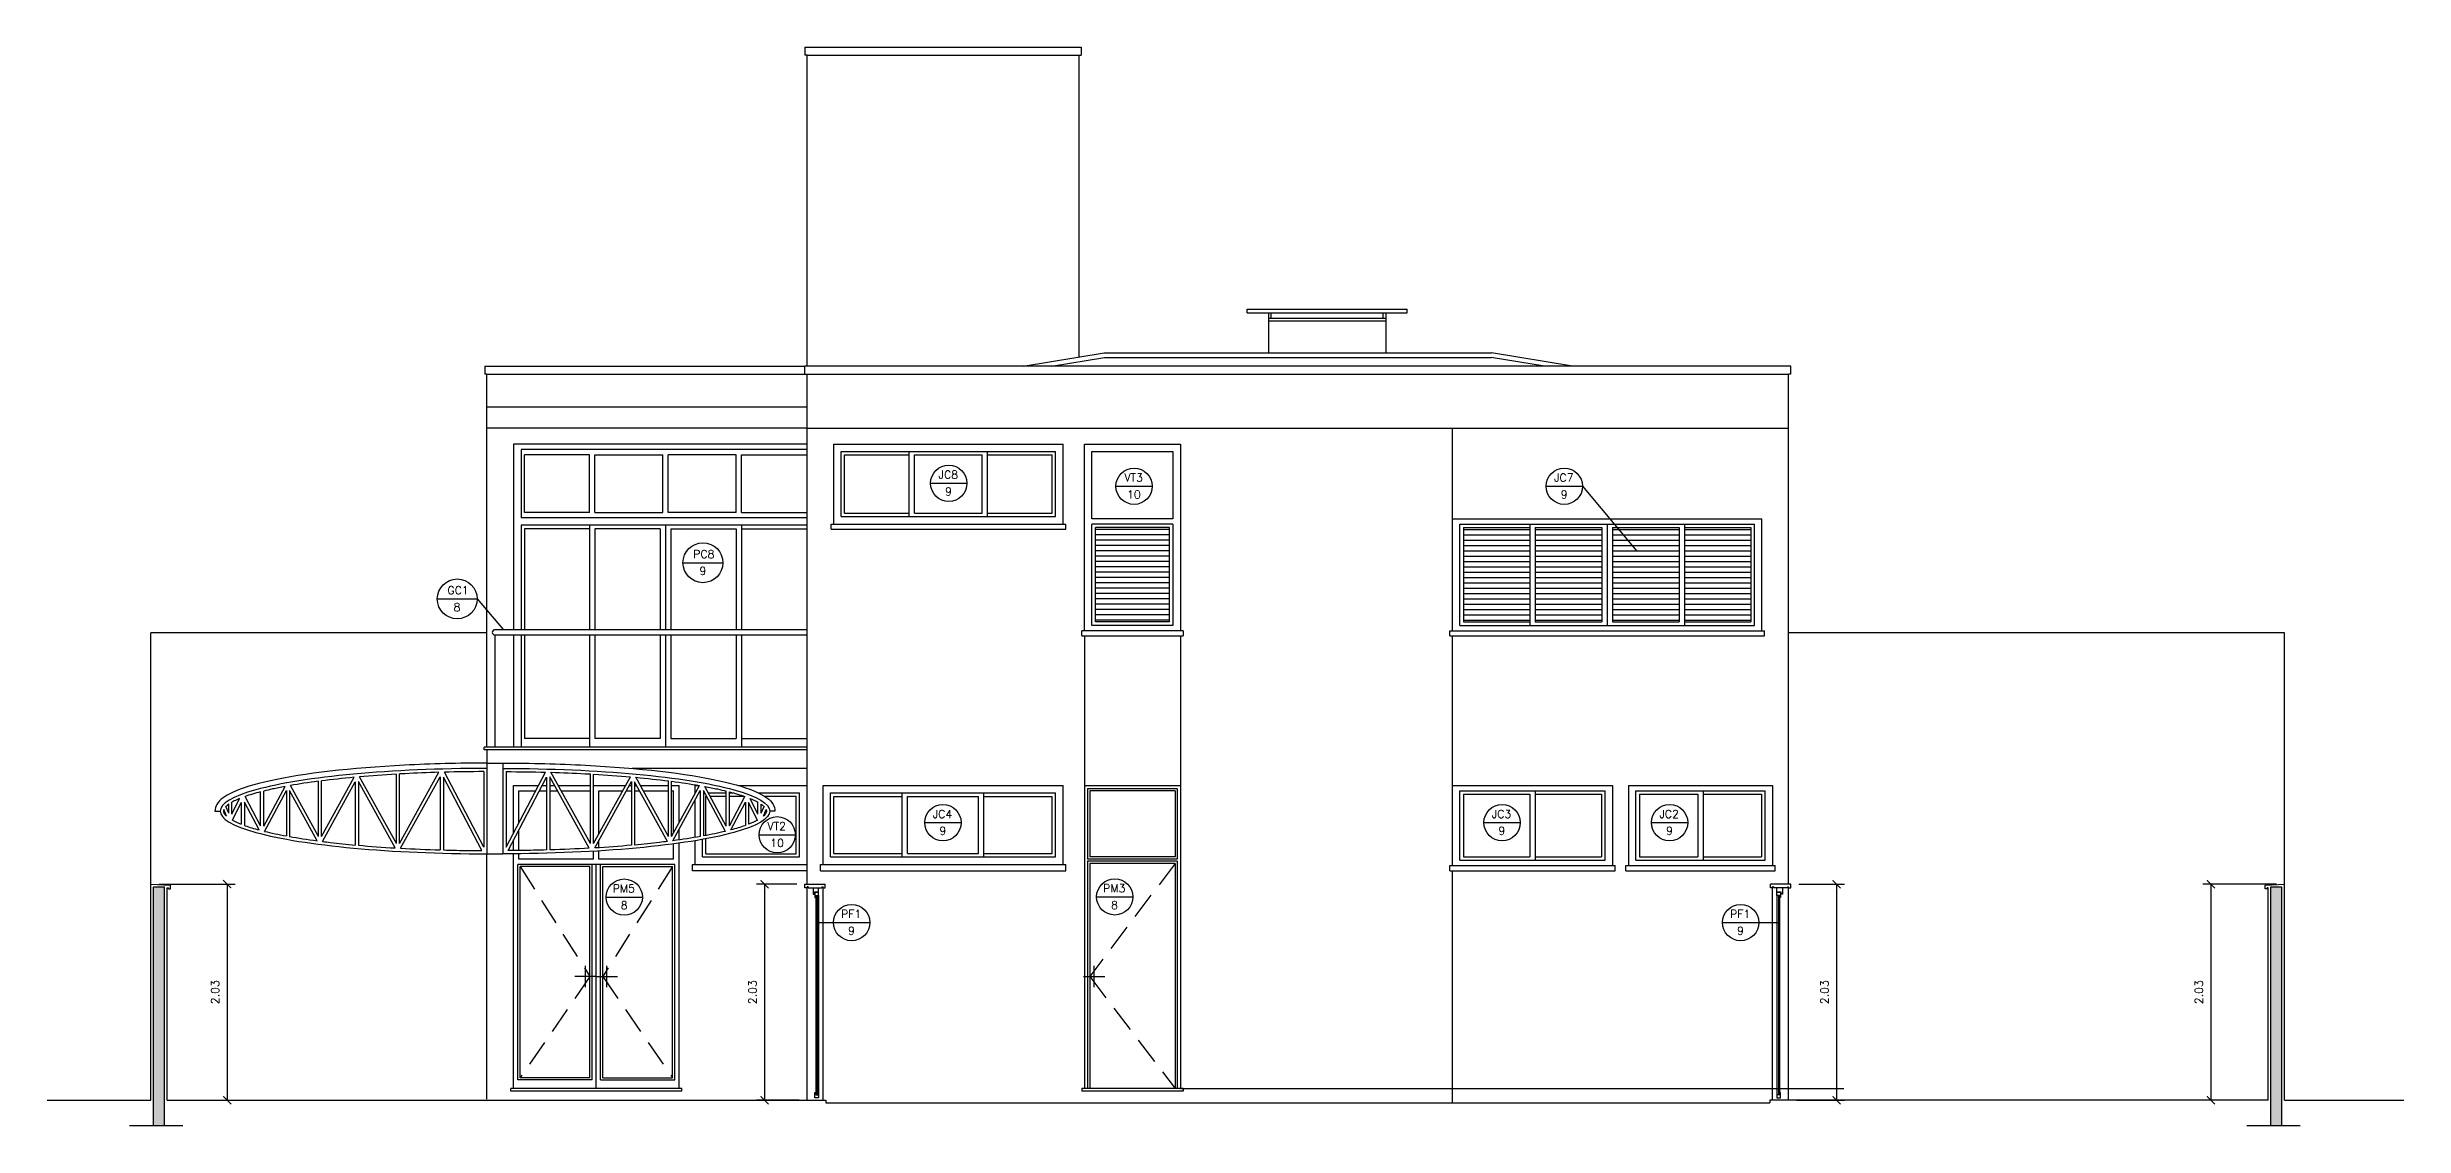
# Model space of a CAD drawing. Header units: millimetres. Extents: x 128 to 761, y 122 to 191.
# Drawn here: x 582.84 to 604.94, y 123.83 to 133.94 of the extents above; entities that cross this region are included whole.
import ezdxf

# ---------------------------------------------------------------- set-up
doc = ezdxf.new("R2010")
doc.units = ezdxf.units.MM
doc.linetypes.add('HIDDEN', pattern=[0.375, 0.25, -0.125])
for name, color, linetype in [('ALV', 5, 'Continuous'), ('CAIX', 2, 'Continuous'), ('CAIXN', 7, 'Continuous'), ('COTAS', 1, 'Continuous'), ('LPROJ', 7, 'HIDDEN'), ('LVISTA', 1, 'Continuous'), ('LVISTA01', 8, 'Continuous'), ('LVISTA02', 1, 'Continuous'), ('LVISTA025', 3, 'Continuous'), ('LVISTA03', 4, 'Continuous'), ('METAL', 5, 'Continuous'), ('NOTAS', 2, 'Continuous'), ('REVEST', 2, 'Continuous'), ('SOLID', 8, 'Continuous')]:
    doc.layers.add(name, color=color, linetype=linetype)
doc.styles.add('60-50', font='romans.shx', dxfattribs={"height": 0.075})
doc.dimstyles.new('50', dxfattribs={"dimtxt": 0.1, "dimasz": 2.5, "dimexe": 1.25, "dimexo": 0.625, "dimgap": 0.075, "dimtad": 1, "dimzin": 0, "dimdsep": 46, "dimtxsty": '60-50', "dimcen": 2.5, "dimclrt": 3, "dimadec": 0, "dimazin": 0, "dimtfac": 1, "dimtmove": 0, "dimatfit": 3, "dimfxl": 1, "dimarcsym": 0})

# ---------------------------------------------------------------- blocks, each defined once
blk = doc.blocks.new('_ARCHTICK')
at = {"color": 0, "linetype": 'ByBlock', "const_width": 0.15}
blk.add_lwpolyline([(-0.5, -0.5), (0.5, 0.5)], dxfattribs=at)
blk = doc.blocks.new('*D518')
at = {"layer": 'COTAS', "color": 0, "lineweight": -2}
for p, q in [((583.893, 126.09), (584.607, 126.09)), ((584.532, 126.09), (584.532, 124.065)), ((584.046, 124.065), (584.607, 124.065))]:
    blk.add_line(p, q, dxfattribs=at)
at = {"layer": 'DEFPOINTS', "color": 0}
for p in [(583.818, 126.09), (583.971, 124.065), (584.532, 124.065)]:
    blk.add_point(p, dxfattribs=at)
at = {"layer": 'COTAS', "color": 0, "lineweight": -2, "xscale": 0.075, "yscale": 0.075, "zscale": 0.075}
for p, rotation in [((584.532, 126.09), 90), ((584.532, 124.065), 270)]:
    blk.add_blockref('_ARCHTICK', p, dxfattribs=dict(at, rotation=rotation))
at = {"layer": 'COTAS', "color": 3, "insert": (584.419, 125.078), "char_height": 0.075, "attachment_point": 5, "rotation": 90, "style": '60-50'}
blk.add_mtext('2.03', dxfattribs=at)
blk = doc.blocks.new('*D519')
at = {"layer": 'COTAS', "color": 0, "lineweight": -2}
for p, q in [((603.743, 126.09), (603.051, 126.09)), ((603.126, 126.09), (603.126, 124.065)), ((603.589, 124.065), (603.051, 124.065))]:
    blk.add_line(p, q, dxfattribs=at)
at = {"layer": 'DEFPOINTS', "color": 0}
for p in [(603.818, 126.09), (603.126, 124.065), (603.664, 124.065)]:
    blk.add_point(p, dxfattribs=at)
at = {"layer": 'COTAS', "color": 0, "lineweight": -2, "xscale": 0.075, "yscale": 0.075, "zscale": 0.075}
for p, rotation in [((603.126, 126.09), 90), ((603.126, 124.065), 270)]:
    blk.add_blockref('_ARCHTICK', p, dxfattribs=dict(at, rotation=rotation))
at = {"layer": 'COTAS', "color": 3, "insert": (603.014, 125.078), "char_height": 0.075, "attachment_point": 5, "rotation": 90, "style": '60-50'}
blk.add_mtext('2.03', dxfattribs=at)
blk = doc.blocks.new('*D520')
at = {"layer": 'COTAS', "color": 0, "lineweight": -2}
for p, q in [((599.263, 126.09), (599.693, 126.09)), ((599.618, 126.09), (599.618, 124.065)), ((599.243, 124.065), (599.693, 124.065))]:
    blk.add_line(p, q, dxfattribs=at)
at = {"layer": 'DEFPOINTS', "color": 0}
for p in [(599.188, 126.09), (599.168, 124.065), (599.618, 124.065)]:
    blk.add_point(p, dxfattribs=at)
at = {"layer": 'COTAS', "color": 0, "lineweight": -2, "xscale": 0.075, "yscale": 0.075, "zscale": 0.075}
for p, rotation in [((599.618, 126.09), 90), ((599.618, 124.065), 270)]:
    blk.add_blockref('_ARCHTICK', p, dxfattribs=dict(at, rotation=rotation))
at = {"layer": 'COTAS', "color": 3, "insert": (599.505, 125.078), "char_height": 0.075, "attachment_point": 5, "rotation": 90, "style": '60-50'}
blk.add_mtext('2.03', dxfattribs=at)
blk = doc.blocks.new('*D521')
at = {"layer": 'COTAS', "color": 0, "lineweight": -2}
for p, q in [((589.873, 126.09), (589.494, 126.09)), ((589.569, 126.09), (589.569, 124.065)), ((589.893, 124.065), (589.494, 124.065))]:
    blk.add_line(p, q, dxfattribs=at)
at = {"layer": 'DEFPOINTS', "color": 0}
for p in [(589.948, 126.09), (589.569, 124.065), (589.968, 124.065)]:
    blk.add_point(p, dxfattribs=at)
at = {"layer": 'COTAS', "color": 0, "lineweight": -2, "xscale": 0.075, "yscale": 0.075, "zscale": 0.075}
for p, rotation in [((589.569, 126.09), 90), ((589.569, 124.065), 270)]:
    blk.add_blockref('_ARCHTICK', p, dxfattribs=dict(at, rotation=rotation))
at = {"layer": 'COTAS', "color": 3, "insert": (589.457, 125.078), "char_height": 0.075, "attachment_point": 5, "rotation": 90, "style": '60-50'}
blk.add_mtext('2.03', dxfattribs=at)

msp = doc.modelspace()

# ---------------------------------------------------------------- hatches: boundary and pattern name
at = {"layer": 'SOLID'}
h = msp.add_hatch(color=256, dxfattribs=at)
h.paths.add_polyline_path([(583.9464, 126.0652), (583.8426, 126.0652), (583.8426, 123.8252), (583.9464, 123.8252)])
h.paths.add_polyline_path([(603.6889, 123.8252), (603.7926, 123.8252), (603.7926, 126.0652), (603.6889, 126.0652)])

# ---------------------------------------------------------------- linework, layer by layer
msp.add_line((593.4676, 124.1752), (599.6844, 124.1752))
at = {"layer": 'ALV'}
for p, q in [((583.8426, 126.0652), (583.9464, 126.0652)), ((583.8426, 123.8252), (583.8426, 126.0652)), ((583.9464, 123.8252), (583.9464, 126.0652)), ((603.6889, 126.0652), (603.7926, 126.0652)), ((603.6889, 123.8252), (603.6889, 126.0652)), ((603.7926, 123.8252), (603.7926, 126.0652))]:
    msp.add_line(p, q, dxfattribs=at)
at = {"layer": 'CAIX'}
for p, q in [((590.0516, 125.9827), (590.0516, 124.1364)), ((590.0616, 125.9852), (590.0616, 124.1164)), ((599.0737, 125.9852), (599.0737, 124.1164)), ((599.0837, 125.9827), (599.0837, 124.1364))]:
    msp.add_line(p, q, dxfattribs=at)
for points in [[(590.0256, 126.0552), (590.0256, 125.9952), (590.0356, 125.9952), (590.0356, 126.0152), (590.0766, 126.0152), (590.0766, 126.0552)], [(599.1097, 126.0552), (599.1097, 125.9952), (599.0997, 125.9952), (599.0997, 126.0152), (599.0587, 126.0152), (599.0587, 126.0552)]]:
    msp.add_lwpolyline(points, dxfattribs=at)
for points in [[(590.0416, 126.0152), (590.0416, 125.9652), (590.0516, 125.9652), (590.0516, 125.9852), (590.0666, 125.9852), (590.0666, 125.9852), (590.0766, 125.9852), (590.0766, 126.0152)], [(599.0937, 126.0152), (599.0937, 125.9652), (599.0837, 125.9652), (599.0837, 125.9852), (599.0687, 125.9852), (599.0687, 125.9852), (599.0587, 125.9852), (599.0587, 126.0152)], [(590.0416, 124.0864), (590.0416, 124.1364), (590.0516, 124.1364), (590.0516, 124.1164), (590.0666, 124.1164), (590.0666, 124.1164), (590.0766, 124.1164), (590.0766, 124.0864)], [(599.0937, 124.0864), (599.0937, 124.1364), (599.0837, 124.1364), (599.0837, 124.1164), (599.0687, 124.1164), (599.0687, 124.1164), (599.0587, 124.1164), (599.0587, 124.0864)]]:
    msp.add_lwpolyline(points, close=True, dxfattribs=at)
at = {"layer": 'CAIXN', "color": 8, "ltscale": 0.5}
for p, q in [((591.1262, 129.8474), (591.4662, 129.8474)), ((592.8633, 129.8195), (593.2033, 129.8195)), ((596.8957, 129.8195), (597.2357, 129.8195)), ((597.2357, 129.8195), (597.7444, 129.2114)), ((588.805, 129.1027), (589.179, 129.1027)), ((586.5018, 128.7638), (586.8758, 128.7638)), ((586.8758, 128.7638), (587.1219, 128.4752)), ((591.0717, 126.6669), (591.4117, 126.6669)), ((596.3124, 126.6669), (596.6524, 126.6669)), ((597.8829, 126.6669), (598.2229, 126.6669)), ((589.5183, 126.5532), (589.8583, 126.5532)), ((588.0846, 125.9688), (588.4246, 125.9688)), ((592.6819, 125.9711), (593.0219, 125.9711)), ((590.0616, 125.7304), (590.5559, 125.7304)), ((598.5486, 125.7304), (599.0737, 125.7304))]:
    msp.add_line(p, q, dxfattribs=at)
for centre, radius in [((591.2962, 129.8474), 0.17), ((593.0333, 129.8195), 0.17), ((597.0657, 129.8195), 0.17), ((588.992, 129.1027), 0.187), ((586.6888, 128.7638), 0.187), ((591.2417, 126.6669), 0.17), ((596.4824, 126.6669), 0.17), ((598.0529, 126.6669), 0.17), ((589.6883, 126.5532), 0.17), ((588.2546, 125.9688), 0.17), ((592.8519, 125.9711), 0.17), ((590.3859, 125.7304), 0.17), ((598.7186, 125.7304), 0.17)]:
    msp.add_circle(centre, radius, dxfattribs=at)
at = {"layer": 'LPROJ'}
for p, q in [((587.2776, 126.2552), (587.9326, 125.2252)), ((588.7076, 126.2552), (588.0526, 125.2252)), ((593.4176, 126.2852), (592.6176, 125.2252)), ((587.9326, 125.2252), (587.2776, 124.2752)), ((588.0526, 125.2252), (588.7076, 124.2752)), ((592.6176, 125.2252), (593.4176, 124.1752))]:
    msp.add_line(p, q, dxfattribs=at)
at = {"layer": 'LVISTA'}
for p, q in [((589.9676, 133.8602), (592.5176, 133.8602)), ((594.2926, 131.4452), (595.3926, 131.4452)), ((594.3176, 131.3952), (594.3176, 131.4452)), ((595.3676, 131.3952), (595.3676, 131.4452)), ((594.2926, 131.3952), (595.3926, 131.3952)), ((594.2926, 131.3702), (595.3926, 131.3702))]:
    msp.add_line(p, q, dxfattribs=at)
at = {"layer": 'LVISTA01'}
for p, q in [((586.9676, 130.8702), (589.9476, 130.8702)), ((589.9676, 130.3652), (599.1676, 130.3652)), ((596.0176, 129.5152), (596.0176, 130.3652)), ((587.2876, 130.1652), (587.2876, 129.5252)), ((589.9676, 130.1652), (587.2876, 130.1652)), ((587.9295, 130.1152), (587.3201, 130.1152)), ((587.3201, 129.5752), (587.3201, 130.1152)), ((587.9295, 129.5752), (587.9295, 130.1152)), ((587.9795, 129.5752), (587.9795, 130.1152)), ((587.9795, 130.1152), (588.6164, 130.1152)), ((588.6164, 129.5752), (588.6164, 130.1152)), ((589.3033, 130.1152), (588.6664, 130.1152)), ((588.6664, 129.5752), (588.6664, 130.1152)), ((589.3033, 129.5752), (589.3033, 130.1152)), ((589.3533, 130.1152), (589.9626, 130.1152)), ((589.3533, 129.5752), (589.3533, 130.1152)), ((590.2876, 130.1452), (592.2976, 130.1452)), ((590.2876, 129.5352), (590.2876, 130.1452)), ((590.3201, 129.5677), (590.3201, 130.1127)), ((590.3201, 130.1127), (590.926, 130.1127)), ((590.926, 129.5352), (590.926, 130.1452)), ((590.976, 129.5677), (590.976, 130.1127)), ((590.976, 130.1127), (591.6093, 130.1127)), ((591.6093, 129.5677), (591.6093, 130.1127)), ((591.6593, 129.5352), (591.6593, 130.1452)), ((591.6593, 130.1127), (592.2651, 130.1127)), ((592.2651, 129.5677), (592.2651, 130.1127)), ((592.2976, 129.5352), (592.2976, 130.1452)), ((592.6376, 130.1452), (593.3976, 130.1452)), ((592.6376, 129.5152), (592.6376, 130.1452)), ((593.3976, 130.1452), (593.3976, 129.5152)), ((589.9676, 129.5252), (587.2876, 129.5252)), ((589.9676, 129.4552), (587.2876, 129.4552)), ((587.2876, 129.4552), (587.2876, 128.4752)), ((587.9295, 129.5752), (587.3201, 129.5752)), ((587.9295, 129.4552), (587.9295, 128.4752)), ((587.9795, 129.5752), (588.6164, 129.5752)), ((588.6414, 129.4552), (588.6414, 128.4752)), ((589.3033, 129.5752), (588.6664, 129.5752)), ((589.3533, 129.5752), (589.9626, 129.5752)), ((589.3533, 129.4552), (589.3533, 128.4752)), ((590.2876, 129.5352), (592.2976, 129.5352)), ((590.3201, 129.5677), (590.926, 129.5677)), ((590.976, 129.5677), (591.6093, 129.5677)), ((591.6593, 129.5677), (592.2651, 129.5677)), ((593.3976, 129.5152), (592.6376, 129.5152)), ((592.6376, 128.5152), (592.6376, 129.4652)), ((593.3976, 129.4652), (592.6376, 129.4652)), ((593.3976, 129.4652), (593.3976, 128.5152)), ((596.0876, 129.4652), (598.8476, 129.4652)), ((596.0876, 128.5152), (596.0876, 129.4652)), ((596.7426, 129.4652), (596.7426, 128.5152)), ((597.4676, 129.4652), (597.4676, 128.5152)), ((598.1926, 129.4652), (598.1926, 128.5152)), ((598.8476, 128.5152), (598.8476, 129.4652)), ((587.3201, 129.4192), (587.3201, 128.4752)), ((587.9295, 129.4192), (587.3201, 129.4192)), ((588.5914, 129.4192), (587.9795, 129.4192)), ((587.9795, 129.4192), (587.9795, 128.4752)), ((588.5914, 129.4192), (588.5914, 128.4752)), ((588.6914, 129.4192), (589.3033, 129.4192)), ((588.6914, 129.4192), (588.6914, 128.4752)), ((589.3033, 129.4192), (589.3033, 128.4752)), ((589.3533, 129.4192), (589.9626, 129.4192)), ((592.6704, 128.5477), (592.6704, 129.4327)), ((593.3649, 129.4327), (592.6704, 129.4327)), ((593.3649, 129.4152), (592.6704, 129.4152)), ((593.3649, 129.3652), (592.6704, 129.3652)), ((593.3649, 129.3152), (592.6704, 129.3152)), ((593.3649, 129.2652), (592.6704, 129.2652)), ((593.3649, 128.5477), (593.3649, 129.4327)), ((596.1201, 129.4327), (596.1201, 128.5477)), ((596.1201, 129.4327), (596.7426, 129.4327)), ((596.1201, 129.4152), (596.7426, 129.4152)), ((596.1201, 129.3652), (596.7426, 129.3652)), ((596.1201, 129.3152), (596.7426, 129.3152)), ((596.1201, 129.2652), (596.7426, 129.2652)), ((596.7926, 129.4327), (596.7926, 128.5477)), ((596.7926, 129.4327), (597.4176, 129.4327)), ((596.7926, 129.4152), (597.4176, 129.4152)), ((596.7926, 129.3652), (597.4176, 129.3652)), ((596.7926, 129.3152), (597.4176, 129.3152)), ((596.7926, 129.2652), (597.4176, 129.2652)), ((597.4176, 129.4327), (597.4176, 128.5477)), ((597.5176, 129.4327), (597.5176, 128.5477)), ((597.5176, 129.4327), (598.1426, 129.4327)), ((597.5176, 129.4152), (598.1426, 129.4152)), ((597.5176, 129.3652), (598.1426, 129.3652)), ((597.5176, 129.3152), (598.1426, 129.3152)), ((597.5176, 129.2652), (598.1426, 129.2652)), ((598.1426, 129.4327), (598.1426, 128.5477)), ((598.1926, 129.4327), (598.8151, 129.4327)), ((598.1926, 129.4152), (598.8151, 129.4152)), ((598.1926, 129.3652), (598.8151, 129.3652)), ((598.1926, 129.3152), (598.8151, 129.3152)), ((598.1926, 129.2652), (598.8151, 129.2652)), ((598.8151, 129.4327), (598.8151, 128.5477)), ((593.3649, 129.2152), (592.6704, 129.2152)), ((593.3649, 129.1652), (592.6704, 129.1652)), ((593.3649, 129.1152), (592.6704, 129.1152)), ((593.3649, 129.0652), (592.6704, 129.0652)), ((593.3649, 129.0152), (592.6704, 129.0152)), ((596.1201, 129.2152), (596.7426, 129.2152)), ((596.1201, 129.1652), (596.7426, 129.1652)), ((596.1201, 129.1152), (596.7426, 129.1152)), ((596.1201, 129.0652), (596.7426, 129.0652)), ((596.1201, 129.0152), (596.7426, 129.0152)), ((596.7926, 129.2152), (597.4176, 129.2152)), ((596.7926, 129.1652), (597.4176, 129.1652)), ((596.7926, 129.1152), (597.4176, 129.1152)), ((596.7926, 129.0652), (597.4176, 129.0652)), ((596.7926, 129.0152), (597.4176, 129.0152)), ((597.5176, 129.2152), (598.1426, 129.2152)), ((597.5176, 129.1652), (598.1426, 129.1652)), ((597.5176, 129.1152), (598.1426, 129.1152)), ((597.5176, 129.0652), (598.1426, 129.0652)), ((597.5176, 129.0152), (598.1426, 129.0152)), ((598.1926, 129.2152), (598.8151, 129.2152)), ((598.1926, 129.1652), (598.8151, 129.1652)), ((598.1926, 129.1152), (598.8151, 129.1152)), ((598.1926, 129.0652), (598.8151, 129.0652)), ((598.1926, 129.0152), (598.8151, 129.0152)), ((593.3649, 128.9652), (592.6704, 128.9652)), ((593.3649, 128.9152), (592.6704, 128.9152)), ((593.3649, 128.8652), (592.6704, 128.8652)), ((593.3649, 128.8152), (592.6704, 128.8152)), ((596.1201, 128.9652), (596.7426, 128.9652)), ((596.1201, 128.9152), (596.7426, 128.9152)), ((596.1201, 128.8652), (596.7426, 128.8652)), ((596.1201, 128.8152), (596.7426, 128.8152)), ((596.7926, 128.9652), (597.4176, 128.9652)), ((596.7926, 128.9152), (597.4176, 128.9152)), ((596.7926, 128.8652), (597.4176, 128.8652)), ((596.7926, 128.8152), (597.4176, 128.8152)), ((597.5176, 128.9652), (598.1426, 128.9652)), ((597.5176, 128.9152), (598.1426, 128.9152)), ((597.5176, 128.8652), (598.1426, 128.8652)), ((597.5176, 128.8152), (598.1426, 128.8152)), ((598.1926, 128.9652), (598.8151, 128.9652)), ((598.1926, 128.9152), (598.8151, 128.9152)), ((598.1926, 128.8652), (598.8151, 128.8652)), ((598.1926, 128.8152), (598.8151, 128.8152)), ((593.3649, 128.7652), (592.6704, 128.7652)), ((593.3649, 128.7152), (592.6704, 128.7152)), ((593.3649, 128.6652), (592.6704, 128.6652)), ((593.3649, 128.6152), (592.6704, 128.6152)), ((596.1201, 128.7652), (596.7426, 128.7652)), ((596.1201, 128.7152), (596.7426, 128.7152)), ((596.1201, 128.6652), (596.7426, 128.6652)), ((596.1201, 128.6152), (596.7426, 128.6152)), ((596.7926, 128.7652), (597.4176, 128.7652)), ((596.7926, 128.7152), (597.4176, 128.7152)), ((596.7926, 128.6652), (597.4176, 128.6652)), ((596.7926, 128.6152), (597.4176, 128.6152)), ((597.5176, 128.7652), (598.1426, 128.7652)), ((597.5176, 128.7152), (598.1426, 128.7152)), ((597.5176, 128.6652), (598.1426, 128.6652)), ((597.5176, 128.6152), (598.1426, 128.6152)), ((598.1926, 128.7652), (598.8151, 128.7652)), ((598.1926, 128.7152), (598.8151, 128.7152)), ((598.1926, 128.6652), (598.8151, 128.6652)), ((598.1926, 128.6152), (598.8151, 128.6152)), ((583.8176, 126.0902), (583.8176, 128.4452)), ((586.9676, 128.4452), (583.8176, 128.4452)), ((587.2876, 128.4252), (587.2876, 127.3752)), ((587.3201, 128.4252), (587.3201, 127.4552)), ((587.9295, 128.4252), (587.9295, 127.3752)), ((587.9795, 128.4252), (587.9795, 127.4552)), ((588.5914, 128.4252), (588.5914, 127.4552)), ((588.6414, 128.4252), (588.6414, 127.3752)), ((588.6914, 128.4252), (588.6914, 127.4552)), ((589.3033, 128.4252), (589.3033, 127.4552)), ((589.3533, 128.4252), (589.3533, 127.3752)), ((592.5676, 128.4164), (592.5676, 127.0152)), ((593.3976, 128.5152), (592.6376, 128.5152)), ((593.3649, 128.5652), (592.6704, 128.5652)), ((593.3649, 128.5477), (592.6704, 128.5477)), ((593.4676, 128.4164), (593.4676, 127.0152)), ((596.0176, 127.0152), (596.0176, 128.4164)), ((596.0876, 128.5152), (598.8476, 128.5152)), ((596.1201, 128.5652), (596.7426, 128.5652)), ((596.1201, 128.5477), (596.7426, 128.5477)), ((596.7926, 128.5652), (597.4176, 128.5652)), ((596.7926, 128.5477), (597.4176, 128.5477)), ((597.5176, 128.5652), (598.1426, 128.5652)), ((597.5176, 128.5477), (598.1426, 128.5477)), ((598.1926, 128.5652), (598.8151, 128.5652)), ((598.1926, 128.5477), (598.8151, 128.5477)), ((603.8176, 128.4452), (599.1676, 128.4452)), ((603.8176, 126.0902), (603.8176, 128.4452)), ((587.9295, 127.4552), (587.3201, 127.4552)), ((588.5914, 127.4552), (587.9795, 127.4552)), ((588.6914, 127.4552), (589.3033, 127.4552)), ((589.3533, 127.4552), (589.9626, 127.4552)), ((590.1876, 126.9452), (592.2976, 126.9452)), ((590.1876, 126.3452), (590.1876, 126.9452)), ((590.2201, 126.3777), (590.2201, 126.9127)), ((590.2201, 126.9127), (590.8593, 126.9127)), ((590.8593, 126.3452), (590.8593, 126.9452)), ((590.9093, 126.3777), (590.9093, 126.9127)), ((590.9093, 126.9127), (591.576, 126.9127)), ((591.576, 126.3777), (591.576, 126.9127)), ((591.626, 126.3452), (591.626, 126.9452)), ((591.626, 126.9127), (592.2651, 126.9127)), ((592.2651, 126.3777), (592.2651, 126.9127)), ((592.2976, 126.3452), (592.2976, 126.9452)), ((592.5676, 127.0152), (593.4676, 127.0152)), ((592.5676, 127.0152), (592.5676, 124.1752)), ((593.4376, 126.9852), (592.5976, 126.9852)), ((592.5976, 126.9852), (592.5976, 126.3252)), ((593.4176, 126.9652), (592.6176, 126.9652)), ((592.6176, 126.9652), (592.6176, 126.3452)), ((593.4176, 126.9652), (593.4176, 126.3452)), ((593.4376, 126.9852), (593.4376, 126.3252)), ((593.4676, 127.0152), (593.4676, 124.1752)), ((596.0876, 126.3152), (596.0876, 126.9652)), ((596.0876, 126.9652), (597.4476, 126.9652)), ((596.1201, 126.9327), (596.1201, 126.3477)), ((596.1201, 126.9327), (596.7426, 126.9327)), ((596.7426, 126.9327), (596.7426, 126.3477)), ((596.7926, 126.9652), (596.7926, 126.3152)), ((596.7926, 126.9327), (597.4151, 126.9327)), ((597.4151, 126.9327), (597.4151, 126.3477)), ((597.4476, 126.3152), (597.4476, 126.9652)), ((597.7376, 126.3152), (597.7376, 126.9652)), ((597.7376, 126.9652), (598.9476, 126.9652)), ((597.7701, 126.9327), (597.7701, 126.3477)), ((597.7701, 126.9327), (598.3176, 126.9327)), ((598.3176, 126.9327), (598.3176, 126.3477)), ((598.3676, 126.9652), (598.3676, 126.3152)), ((598.3676, 126.9327), (598.9151, 126.9327)), ((598.9151, 126.9327), (598.9151, 126.3477)), ((598.9476, 126.3152), (598.9476, 126.9652)), ((590.2201, 126.3777), (590.8593, 126.3777)), ((590.9093, 126.3777), (591.576, 126.3777)), ((591.626, 126.3777), (592.2651, 126.3777)), ((590.1876, 126.3452), (592.2976, 126.3452)), ((593.4376, 126.3252), (592.5976, 126.3252)), ((592.5976, 126.3052), (592.5976, 124.1752)), ((593.4376, 126.3052), (592.5976, 126.3052)), ((593.4176, 126.3452), (592.6176, 126.3452)), ((593.4176, 126.2852), (592.6176, 126.2852)), ((592.6176, 126.2852), (592.6176, 124.1752)), ((593.4176, 126.2852), (593.4176, 124.1752)), ((593.4376, 126.3052), (593.4376, 124.1752)), ((596.0176, 124.0402), (596.0176, 126.2164)), ((596.0876, 126.3152), (597.4476, 126.3152)), ((596.1201, 126.3477), (596.7426, 126.3477)), ((596.7926, 126.3477), (597.4151, 126.3477)), ((597.7376, 126.3152), (598.9476, 126.3152)), ((597.7701, 126.3477), (598.3176, 126.3477)), ((598.3676, 126.3477), (598.9151, 126.3477))]:
    msp.add_line(p, q, dxfattribs=at)
at = {"layer": 'LVISTA02'}
for p, q in [((592.2586, 130.9452), (592.7565, 131.0261)), ((592.7565, 131.0261), (596.3808, 131.0261)), ((596.8787, 130.9452), (596.3808, 131.0261)), ((589.9676, 130.8702), (599.1676, 130.8702)), ((587.2176, 130.2152), (587.2176, 128.4752)), ((589.9676, 130.2152), (587.2176, 130.2152)), ((590.2176, 129.4652), (590.2176, 130.2152)), ((590.2176, 130.2152), (592.3676, 130.2152)), ((592.3676, 129.4652), (592.3676, 130.2152)), ((592.5676, 128.4652), (592.5676, 130.2152)), ((592.5676, 130.2152), (593.4676, 130.2152)), ((593.4676, 130.2152), (593.4676, 128.4652)), ((596.0176, 129.5152), (598.9176, 129.5152)), ((596.0176, 128.4652), (596.0176, 129.5152)), ((598.9176, 128.4652), (598.9176, 129.5152)), ((589.9676, 128.4752), (587.0426, 128.4752)), ((587.0426, 128.4252), (587.0426, 127.3752)), ((589.9676, 128.4252), (587.0426, 128.4252)), ((587.2176, 128.4252), (587.2176, 127.3752)), ((589.9676, 127.3502), (586.9676, 127.3502)), ((587.2176, 127.0152), (587.4515, 127.0152)), ((587.2176, 126.5702), (587.2176, 127.0152)), ((587.2676, 126.9652), (587.4252, 126.9652)), ((587.2676, 126.6653), (587.2676, 126.9652)), ((587.4591, 126.9652), (587.5265, 126.9652)), ((587.4853, 127.0152), (587.5265, 127.0152)), ((587.5565, 127.0152), (587.6014, 127.0152)), ((587.5565, 126.9652), (587.6291, 126.9652)), ((587.6357, 127.0152), (587.9371, 127.0152)), ((587.6634, 126.9652), (587.9371, 126.9652)), ((587.9671, 127.0152), (588.2674, 127.0152)), ((587.9671, 126.9652), (587.9676, 126.9652)), ((588.0176, 126.9652), (588.2398, 126.9652)), ((588.0176, 126.5633), (588.0176, 126.9652)), ((588.274, 126.9652), (588.3216, 126.9652)), ((588.3017, 127.0152), (588.3216, 127.0152)), ((588.3516, 127.0152), (588.3711, 127.0152)), ((588.3516, 126.9652), (588.3986, 126.9652)), ((588.4054, 127.0152), (588.6683, 127.0152)), ((588.4328, 126.9652), (588.6683, 126.9652)), ((588.6983, 127.0152), (588.7676, 127.0152)), ((588.6983, 126.9652), (588.7176, 126.9652)), ((588.7176, 126.573), (588.7176, 126.9652)), ((588.7676, 126.6647), (588.7676, 127.0152)), ((588.9176, 127.0152), (588.9588, 127.0152)), ((588.9176, 126.9396), (588.9176, 127.0152)), ((588.9176, 126.5281), (588.9176, 126.877)), ((588.9971, 126.9452), (589.0087, 126.9452)), ((589.0204, 126.9152), (589.0248, 126.9152)), ((589.0204, 126.5464), (589.0204, 126.9152)), ((589.0427, 126.9452), (589.2096, 126.9452)), ((589.0589, 126.9152), (589.2096, 126.9152)), ((589.2396, 126.9452), (589.2784, 126.9452)), ((589.2396, 126.9152), (589.3754, 126.9152)), ((589.325, 127.0152), (589.9676, 127.0152)), ((589.5143, 126.9452), (589.8976, 126.9452)), ((589.5694, 126.9152), (589.8649, 126.9152)), ((589.8649, 126.3752), (589.8649, 126.9152)), ((589.8976, 126.3452), (589.8976, 126.9452)), ((590.1176, 126.2752), (590.1176, 127.0152)), ((590.1176, 127.0152), (592.3676, 127.0152)), ((592.3676, 126.2752), (592.3676, 127.0152)), ((596.0176, 127.0152), (597.5176, 127.0152)), ((596.0176, 126.2652), (596.0176, 127.0152)), ((597.5176, 127.0152), (597.5176, 126.2652)), ((597.6676, 127.0152), (597.6676, 126.2652)), ((597.6676, 127.0152), (599.0176, 127.0152)), ((599.0176, 127.0152), (599.0176, 126.2652)), ((587.2676, 126.4059), (587.2676, 126.6008)), ((588.7676, 126.505), (588.7676, 126.602)), ((587.2176, 126.4055), (587.2176, 126.5057)), ((587.2176, 124.1752), (587.2176, 126.3755)), ((587.2676, 126.3252), (587.2676, 126.3759)), ((587.9676, 126.3252), (587.9676, 126.399)), ((588.0176, 126.4321), (588.0176, 126.5013)), ((588.0176, 126.3252), (588.0176, 126.402)), ((588.7176, 126.4981), (588.7176, 126.5104)), ((588.7176, 126.3252), (588.7176, 126.4678)), ((588.7676, 124.1752), (588.7676, 126.4747)), ((588.9176, 126.2752), (588.9176, 126.4976)), ((588.9876, 126.3452), (588.9876, 126.5097)), ((589.0204, 126.3752), (589.0204, 126.5157)), ((589.0204, 126.3752), (589.8649, 126.3752)), ((588.7276, 126.2752), (587.2576, 126.2752)), ((587.2576, 124.2552), (587.2576, 126.2752)), ((587.9676, 126.3252), (587.2676, 126.3252)), ((587.2776, 124.2752), (587.2776, 126.2552)), ((587.9326, 126.2552), (587.2776, 126.2552)), ((587.9326, 124.2752), (587.9326, 126.2552)), ((587.9526, 124.2552), (587.9526, 126.2752)), ((587.9926, 124.1752), (587.9926, 126.2752)), ((588.7176, 126.3252), (588.0176, 126.3252)), ((588.0326, 124.2552), (588.0326, 126.2752)), ((588.0526, 124.2752), (588.0526, 126.2552)), ((588.0526, 126.2552), (588.7076, 126.2552)), ((588.7076, 124.2752), (588.7076, 126.2552)), ((588.7276, 124.2552), (588.7276, 126.2752)), ((588.8926, 126.2752), (589.9676, 126.2752)), ((588.8926, 126.2164), (588.8926, 126.2752)), ((589.9676, 126.2164), (588.8926, 126.2164)), ((588.9876, 126.3452), (589.8976, 126.3452)), ((590.0766, 125.9852), (590.0766, 124.1164)), ((590.1176, 124.0652), (590.1176, 126.0552)), ((599.0176, 124.0652), (599.0176, 126.0552)), ((599.0587, 125.9852), (599.0587, 124.1164)), ((587.9526, 124.2552), (587.2576, 124.2552)), ((587.9326, 124.2752), (587.2776, 124.2752)), ((588.0326, 124.2552), (588.7276, 124.2552)), ((588.0526, 124.2752), (588.7076, 124.2752))]:
    msp.add_line(p, q, dxfattribs=at)
at = {"layer": 'LVISTA02', "color": 2}
for p, q in [((590.1926, 129.4652), (592.3926, 129.4652)), ((590.1926, 129.4164), (590.1926, 129.4652)), ((592.3926, 129.4164), (592.3926, 129.4652)), ((590.1926, 129.4164), (592.3926, 129.4164)), ((593.4926, 128.4652), (592.5426, 128.4652)), ((592.5426, 128.4164), (592.5426, 128.4652)), ((592.5426, 128.4164), (593.4926, 128.4164)), ((593.4926, 128.4652), (593.4926, 128.4164)), ((595.9926, 128.4652), (598.9426, 128.4652)), ((595.9926, 128.4164), (595.9926, 128.4652)), ((595.9926, 128.4164), (598.9426, 128.4164)), ((598.9426, 128.4164), (598.9426, 128.4652)), ((590.0926, 126.2752), (592.3926, 126.2752)), ((590.0926, 126.2164), (590.0926, 126.2752)), ((590.0926, 126.2164), (592.3926, 126.2164)), ((592.3926, 126.2164), (592.3926, 126.2752)), ((595.9926, 126.2652), (597.5426, 126.2652)), ((595.9926, 126.2164), (595.9926, 126.2652)), ((595.9926, 126.2164), (597.5426, 126.2164)), ((597.5426, 126.2164), (597.5426, 126.2652)), ((597.6426, 126.2652), (599.0426, 126.2652)), ((597.6426, 126.2164), (597.6426, 126.2652)), ((597.6426, 126.2164), (599.0426, 126.2164)), ((599.0426, 126.2164), (599.0426, 126.2652))]:
    msp.add_line(p, q, dxfattribs=at)
at = {"layer": 'LVISTA02'}
msp.add_arc((587.0426, 128.4502), 0.025, 90, 270, dxfattribs=at)
at = {"layer": 'LVISTA025'}
for p, q in [((586.9476, 130.9452), (589.9476, 130.9452)), ((586.9476, 130.9452), (586.9476, 130.8702)), ((586.9676, 130.8702), (586.9476, 130.8702)), ((586.9676, 130.5652), (586.9676, 130.8702)), ((586.9676, 127.3752), (586.9676, 130.3652)), ((589.9676, 127.3752), (586.9426, 127.3752)), ((586.9426, 127.3502), (586.9426, 127.3752)), ((586.9676, 127.3502), (586.9426, 127.3502)), ((586.9676, 127.3502), (586.9676, 127.2152)), ((589.9676, 127.1752), (588.329, 127.1752)), ((586.9676, 124.0752), (586.9676, 126.3752)), ((588.7926, 124.1752), (587.1926, 124.1752)), ((587.1926, 124.1502), (587.1926, 124.1752)), ((588.7926, 124.1502), (587.1926, 124.1502)), ((588.7926, 124.1502), (588.7926, 124.1752))]:
    msp.add_line(p, q, dxfattribs=at)
at = {"layer": 'LVISTA03'}
for p, q in [((589.9476, 133.9352), (592.5376, 133.9352)), ((589.9476, 133.9352), (589.9476, 133.8602)), ((592.5376, 133.9352), (592.5376, 133.8602)), ((589.9676, 133.8602), (589.9476, 133.8602)), ((589.9676, 131.0011), (589.9676, 133.8602)), ((589.9676, 130.9452), (589.9676, 133.8602)), ((592.5176, 131.0304), (592.5176, 133.8602)), ((592.5176, 133.8602), (592.5376, 133.8602)), ((586.9676, 130.5652), (589.9676, 130.5652)), ((586.9676, 130.3652), (586.9676, 130.5652)), ((589.9676, 130.3652), (586.9676, 130.3652))]:
    msp.add_line(p, q, dxfattribs=at)
at = {"layer": 'LVISTA03', "color": 2}
for p, q in [((594.0926, 131.4802), (595.5926, 131.4802)), ((594.0926, 131.4452), (594.0926, 131.4802)), ((594.0926, 131.4452), (594.2926, 131.4452)), ((594.2926, 131.4452), (594.2926, 131.0687)), ((595.3926, 131.4452), (595.3926, 131.0687)), ((595.3926, 131.4452), (595.5926, 131.4452)), ((595.5926, 131.4452), (595.5926, 131.4802))]:
    msp.add_line(p, q, dxfattribs=at)
at = {"layer": 'LVISTA03', "color": 5}
for p, q in [((591.9931, 130.9452), (592.753, 131.0687)), ((592.753, 131.0687), (596.3842, 131.0687)), ((597.1441, 130.9452), (596.3842, 131.0687)), ((589.9676, 130.5652), (589.9676, 130.5652))]:
    msp.add_line(p, q, dxfattribs=at)
at = {"layer": 'LVISTA03', "color": 6}
for p, q in [((599.1876, 130.9452), (589.9476, 130.9452)), ((589.9476, 130.8702), (589.9476, 130.9452)), ((589.9476, 130.8702), (589.9676, 130.8702)), ((589.9676, 126.0902), (589.9676, 130.8702)), ((599.1676, 126.0902), (599.1676, 130.8702)), ((599.1876, 130.8702), (599.1676, 130.8702)), ((599.1876, 130.8702), (599.1876, 130.9452)), ((599.1676, 130.5652), (599.1676, 130.5652)), ((586.9676, 127.2252), (587.1176, 127.2252)), ((586.9676, 127.2252), (586.9676, 126.3752)), ((587.1176, 127.2252), (587.1176, 126.3752)), ((584.4183, 126.7752), (584.4676, 126.7752)), ((589.667, 126.7752), (589.6176, 126.7752)), ((586.9676, 126.3752), (587.1176, 126.3752)), ((589.9676, 124.0652), (589.9676, 126.0552)), ((599.1676, 124.0652), (599.1676, 126.0552))]:
    msp.add_line(p, q, dxfattribs=at)
for points in [[(586.9676, 127.2252), (586.7055, 127.2252), (586.4434, 127.2185), (585.695, 127.1797), (585.2495, 127.1282), (584.7877, 127.0269), (584.6684, 126.9907), (584.5133, 126.9183), (584.4634, 126.8853), (584.4245, 126.8193), (584.4185, 126.7972), (584.4183, 126.7752)], [(587.1176, 127.2252), (587.3798, 127.2252), (587.6419, 127.2185), (588.3903, 127.1797), (588.8358, 127.1282), (589.2976, 127.0269), (589.4169, 126.9907), (589.572, 126.9183), (589.6219, 126.8853), (589.6608, 126.8193), (589.6668, 126.7972), (589.667, 126.7752)]]:
    msp.add_open_spline(points, degree=3, knots=[7.8539816, 7.8539816, 7.8539816, 7.8539816, 8.1675286, 8.1675286, 8.7946225, 8.7946225, 9.0944595, 9.0944595, 9.3309662, 9.3309662, 9.4244721, 9.4244721, 9.4244721, 9.4244721], dxfattribs=at)
at = {"layer": 'METAL', "color": 1}
for p, q in [((585.387, 126.5375), (585.387, 127.0565)), ((585.417, 126.5371), (585.722, 127.0917)), ((585.417, 126.5371), (585.417, 127.0585)), ((585.4257, 126.4906), (585.7337, 127.0507)), ((585.7337, 127.0507), (585.7337, 126.4574)), ((585.7637, 127.0511), (585.7637, 126.4548)), ((586.1072, 126.4297), (585.7637, 127.0511)), ((586.1182, 126.4718), (585.7731, 127.0963)), ((586.1182, 126.4718), (586.1182, 127.1222)), ((586.1482, 126.4706), (586.5179, 127.1386)), ((586.1482, 126.4706), (586.1482, 127.123)), ((586.1582, 126.4268), (586.5288, 127.0963)), ((586.5288, 127.0963), (586.5288, 126.411)), ((586.5588, 127.0936), (586.5588, 126.4106)), ((586.9204, 126.4052), (586.5588, 127.0936)), ((586.9376, 126.4369), (586.5682, 127.14)), ((586.9376, 127.1451), (586.9376, 126.4369)), ((587.1476, 127.1451), (587.1476, 126.4369)), ((587.1476, 126.4369), (587.517, 127.14)), ((587.1649, 126.4052), (587.5265, 127.0936)), ((587.5265, 127.0936), (587.5265, 126.4106)), ((587.5565, 127.0963), (587.5565, 126.411)), ((587.9271, 126.4268), (587.5565, 127.0963)), ((587.9371, 126.4706), (587.5674, 127.1386)), ((587.9371, 126.4706), (587.9371, 127.123)), ((587.9671, 126.4718), (587.9671, 127.1222)), ((587.9671, 126.4718), (588.3122, 127.0963)), ((587.9781, 126.4297), (588.3216, 127.0511)), ((588.3216, 127.0511), (588.3216, 126.4548)), ((588.3516, 127.0507), (588.3516, 126.4574)), ((588.6596, 126.4906), (588.3516, 127.0507)), ((588.6683, 126.5371), (588.3633, 127.0917)), ((588.6683, 126.5371), (588.6683, 127.0585)), ((588.6983, 126.5375), (588.6983, 127.0565)), ((584.5473, 126.7552), (584.5203, 126.8169)), ((584.5473, 126.7552), (584.5473, 126.8391)), ((584.5773, 126.7475), (584.6491, 126.8924)), ((584.5773, 126.7475), (584.5773, 126.8581)), ((584.582, 126.6895), (584.6647, 126.8563)), ((584.6647, 126.8563), (584.6647, 126.6517)), ((584.6947, 126.8594), (584.6947, 126.6404)), ((584.8316, 126.5985), (584.6947, 126.8594)), ((584.8456, 126.6363), (584.701, 126.912)), ((584.8456, 126.6363), (584.8456, 126.9556)), ((584.8756, 126.6349), (585.0753, 127.006)), ((584.8756, 126.6349), (584.8756, 126.9632)), ((584.8831, 126.5854), (585.0882, 126.9667)), ((585.0882, 126.9667), (585.0882, 126.5421)), ((585.1182, 126.9676), (585.1182, 126.5366)), ((585.3749, 126.4971), (585.1182, 126.9676)), ((585.387, 126.5375), (585.1264, 127.0152)), ((588.6983, 126.5375), (588.9589, 127.0152)), ((588.7104, 126.4971), (588.9671, 126.9676)), ((588.9671, 126.9676), (588.9671, 126.5366)), ((588.9971, 126.9667), (588.9971, 126.5421)), ((589.2022, 126.5854), (588.9971, 126.9667)), ((589.2096, 126.6349), (589.01, 127.006)), ((589.2096, 126.6349), (589.2096, 126.9632)), ((589.2396, 126.6363), (589.2396, 126.9556)), ((589.2396, 126.6363), (589.3843, 126.912)), ((589.2537, 126.5985), (589.3906, 126.8594)), ((589.3906, 126.8594), (589.3906, 126.6404)), ((589.4206, 126.8563), (589.4206, 126.6517)), ((589.5033, 126.6895), (589.4206, 126.8563)), ((589.508, 126.7475), (589.4362, 126.8924)), ((589.508, 126.7475), (589.508, 126.8581)), ((589.538, 126.7552), (589.538, 126.8391)), ((589.538, 126.7552), (589.565, 126.8169)), ((584.5268, 126.7272), (584.4997, 126.789)), ((589.5585, 126.7272), (589.5856, 126.789))]:
    msp.add_line(p, q, dxfattribs=at)
at = {"layer": 'METAL', "color": 4}
for p, q in [((593.4926, 124.1752), (592.5426, 124.1752)), ((592.5426, 124.1752), (592.5426, 124.1502)), ((593.4926, 124.1502), (592.5426, 124.1502)), ((593.4926, 124.1752), (593.4926, 124.1502))]:
    msp.add_line(p, q, dxfattribs=at)
at = {"layer": 'METAL', "color": 2}
msp.add_ellipse((586.9676, 126.7752), major_axis=(2.5, 0), ratio=0.16, start_param=7.8539816, end_param=10.9955743, dxfattribs=at)
at = {"layer": 'METAL', "color": 2, "extrusion": (0, 0, -1)}
msp.add_ellipse((587.1176, 126.7752), major_axis=(-2.5, 0), ratio=0.16, start_param=7.8539816, end_param=10.9955743, dxfattribs=at)
at = {"layer": 'METAL', "color": 1}
for points in [[(585.387, 127.0546), (585.2943, 127.0425), (585.2071, 127.0293), (585.1264, 127.0152)], [(585.722, 127.0917), (585.6154, 127.0818), (585.5134, 127.0707), (585.417, 127.0585)], [(586.1182, 127.1213), (585.9993, 127.1144), (585.8839, 127.106), (585.7731, 127.0963)], [(586.9376, 127.1451), (586.8139, 127.1449), (586.6904, 127.1432), (586.5682, 127.14)], [(587.1476, 127.1451), (587.2714, 127.1449), (587.3949, 127.1432), (587.517, 127.14)], [(587.9671, 127.1213), (588.0859, 127.1144), (588.2014, 127.106), (588.3122, 127.0963)], [(588.3633, 127.0917), (588.4699, 127.0818), (588.5719, 127.0707), (588.6683, 127.0585)], [(588.6983, 127.0546), (588.791, 127.0425), (588.8782, 127.0293), (588.9589, 127.0152)], [(584.5473, 126.8391), (584.5364, 126.8314), (584.5275, 126.8239), (584.5203, 126.8169)], [(584.8456, 126.9556), (584.7916, 126.9415), (584.7432, 126.9269), (584.701, 126.912)], [(589.2396, 126.9556), (589.2937, 126.9415), (589.3421, 126.9269), (589.3843, 126.912)], [(589.538, 126.8391), (589.5488, 126.8314), (589.5578, 126.8239), (589.565, 126.8169)], [(584.582, 126.6895), (584.605, 126.6769), (584.6326, 126.6642), (584.6647, 126.6517)], [(584.8831, 126.5854), (584.945, 126.5703), (585.0137, 126.5558), (585.0882, 126.5421)], [(589.2022, 126.5854), (589.1403, 126.5703), (589.0716, 126.5558), (588.9971, 126.5421)], [(589.5033, 126.6895), (589.4803, 126.6769), (589.4526, 126.6642), (589.4206, 126.6517)], [(585.1182, 126.5366), (585.1977, 126.5225), (585.2835, 126.5093), (585.3749, 126.4971)], [(585.7637, 126.4548), (585.874, 126.4451), (585.989, 126.4367), (586.1072, 126.4297)], [(586.1582, 126.4268), (586.279, 126.4202), (586.403, 126.415), (586.5288, 126.4114)], [(587.9271, 126.4268), (587.8062, 126.4202), (587.6823, 126.415), (587.5565, 126.4114)], [(588.3216, 126.4548), (588.2112, 126.4451), (588.0963, 126.4367), (587.9781, 126.4297)], [(588.9671, 126.5366), (588.8876, 126.5225), (588.8018, 126.5093), (588.7104, 126.4971)]]:
    msp.add_open_spline(points, degree=3, dxfattribs=at)
for points, knots in [([(586.5179, 127.1386), (586.4103, 127.1355), (586.304, 127.1312), (586.1826, 127.1249), (586.1654, 127.124), (586.1482, 127.123)], [8.03522344, 8.03522344, 8.03522344, 8.03522344, 8.16675285, 8.16675285, 8.18864364, 8.18864364, 8.18864364, 8.18864364]), ([(587.5674, 127.1386), (587.675, 127.1355), (587.7813, 127.1312), (587.9027, 127.1249), (587.9199, 127.124), (587.9371, 127.123)], [8.03522344, 8.03522344, 8.03522344, 8.03522344, 8.16675285, 8.16675285, 8.18864364, 8.18864364, 8.18864364, 8.18864364]), ([(584.6491, 126.8924), (584.631, 126.885), (584.6145, 126.8775), (584.5917, 126.8661), (584.5843, 126.8621), (584.5773, 126.8581)], [9.053786895, 9.053786895, 9.053786895, 9.053786895, 9.115687307, 9.115687307, 9.148414494, 9.148414494, 9.148414494, 9.148414494]), ([(585.0753, 127.006), (585.0341, 126.9983), (584.9949, 126.9904), (584.9291, 126.9761), (584.9018, 126.9697), (584.8756, 126.9632)], [8.71604552, 8.71604552, 8.71604552, 8.71604552, 8.79229528, 8.79229528, 8.85068065, 8.85068065, 8.85068065, 8.85068065]), ([(589.01, 127.006), (589.0512, 126.9983), (589.0904, 126.9904), (589.1562, 126.9761), (589.1835, 126.9697), (589.2096, 126.9632)], [8.71604552, 8.71604552, 8.71604552, 8.71604552, 8.79229528, 8.79229528, 8.85068065, 8.85068065, 8.85068065, 8.85068065]), ([(589.4362, 126.8924), (589.4543, 126.885), (589.4708, 126.8775), (589.4936, 126.8661), (589.501, 126.8621), (589.508, 126.8581)], [9.053786895, 9.053786895, 9.053786895, 9.053786895, 9.115687307, 9.115687307, 9.148414494, 9.148414494, 9.148414494, 9.148414494]), ([(584.4997, 126.789), (584.4961, 126.7726), (584.4979, 126.7656), (584.5069, 126.7479), (584.5149, 126.7379), (584.5268, 126.7272)], [9.40153213, 9.40153213, 9.40153213, 9.40153213, 9.50581468, 9.50581468, 9.6015309, 9.6015309, 9.6015309, 9.6015309]), ([(584.6947, 126.6404), (584.6972, 126.6395), (584.6996, 126.6387), (584.7403, 126.6244), (584.7836, 126.6112), (584.8316, 126.5985)], [9.84443726, 9.84443726, 9.84443726, 9.84443726, 9.85182895, 9.85182895, 9.96507975, 9.96507975, 9.96507975, 9.96507975]), ([(589.3906, 126.6404), (589.3881, 126.6395), (589.3857, 126.6387), (589.345, 126.6244), (589.3017, 126.6112), (589.2537, 126.5985)], [9.84443726, 9.84443726, 9.84443726, 9.84443726, 9.85182895, 9.85182895, 9.96507975, 9.96507975, 9.96507975, 9.96507975]), ([(589.5856, 126.789), (589.5891, 126.7726), (589.5874, 126.7656), (589.5784, 126.7479), (589.5704, 126.7379), (589.5585, 126.7272)], [9.40153213, 9.40153213, 9.40153213, 9.40153213, 9.50581468, 9.50581468, 9.6015309, 9.6015309, 9.6015309, 9.6015309]), ([(585.4257, 126.4906), (585.4499, 126.4875), (585.4744, 126.4845), (585.5745, 126.4729), (585.6528, 126.4648), (585.7337, 126.4574)], [10.32899753, 10.32899753, 10.32899753, 10.32899753, 10.36609849, 10.36609849, 10.47810528, 10.47810528, 10.47810528, 10.47810528]), ([(586.5588, 126.4106), (586.5993, 126.4095), (586.64, 126.4086), (586.7604, 126.4063), (586.8405, 126.4055), (586.9206, 126.4052)], [10.83095289, 10.83095289, 10.83095289, 10.83095289, 10.88036804, 10.88036804, 10.97671892, 10.97671892, 10.97671892, 10.97671892]), ([(587.5265, 126.4106), (587.486, 126.4095), (587.4453, 126.4086), (587.3249, 126.4063), (587.2448, 126.4055), (587.1647, 126.4052)], [10.83095289, 10.83095289, 10.83095289, 10.83095289, 10.88036804, 10.88036804, 10.97671892, 10.97671892, 10.97671892, 10.97671892]), ([(588.6596, 126.4906), (588.6354, 126.4875), (588.6109, 126.4845), (588.5108, 126.4729), (588.4325, 126.4648), (588.3516, 126.4574)], [10.32899753, 10.32899753, 10.32899753, 10.32899753, 10.36609849, 10.36609849, 10.47810528, 10.47810528, 10.47810528, 10.47810528])]:
    msp.add_open_spline(points, degree=3, knots=knots, dxfattribs=at)
at = {"layer": 'NOTAS'}
for p, q in [((587.8926, 125.1252), (587.8926, 125.3252)), ((588.0926, 125.1252), (588.0926, 125.3252)), ((592.6576, 125.1252), (592.6576, 125.3252)), ((587.9926, 125.2252), (587.7926, 125.2252)), ((587.9926, 125.2252), (588.1926, 125.2252)), ((592.5576, 125.2252), (592.7576, 125.2252)), ((584.1174, 123.8252), (583.6167, 123.8252)), ((603.9637, 123.8252), (603.463, 123.8252))]:
    msp.add_line(p, q, dxfattribs=at)
at = {"layer": 'REVEST'}
for p, q in [((583.8176, 124.0652), (583.8176, 126.0902)), ((583.8176, 126.0902), (584.0014, 126.0802)), ((583.9714, 124.0652), (583.9714, 126.0552)), ((583.9714, 126.0552), (583.9814, 126.0552)), ((583.9814, 126.0452), (583.9814, 126.0552)), ((583.9814, 126.0452), (584.0014, 126.0452)), ((584.0014, 126.0452), (584.0014, 126.0802)), ((589.9476, 126.0902), (590.1376, 126.0902)), ((589.9476, 126.0552), (589.9476, 126.0902)), ((589.9676, 126.0552), (589.9476, 126.0552)), ((589.9676, 126.0552), (589.9676, 126.0652)), ((589.9776, 126.0652), (589.9676, 126.0652)), ((589.9776, 126.0652), (589.9776, 126.0552)), ((589.9776, 126.0552), (590.1076, 126.0552)), ((590.1076, 126.0652), (590.1176, 126.0652)), ((590.1076, 126.0652), (590.1076, 126.0552)), ((590.1176, 126.0552), (590.1176, 126.0652)), ((590.1176, 126.0552), (590.1376, 126.0552)), ((590.1376, 126.0552), (590.1376, 126.0902)), ((599.1876, 126.0902), (598.9976, 126.0902)), ((598.9976, 126.0552), (598.9976, 126.0902)), ((599.0176, 126.0552), (598.9976, 126.0552)), ((599.0176, 126.0552), (599.0176, 126.0652)), ((599.0276, 126.0652), (599.0176, 126.0652)), ((599.0276, 126.0652), (599.0276, 126.0552)), ((599.1576, 126.0552), (599.0276, 126.0552)), ((599.1576, 126.0652), (599.1676, 126.0652)), ((599.1576, 126.0652), (599.1576, 126.0552)), ((599.1676, 126.0552), (599.1676, 126.0652)), ((599.1676, 126.0552), (599.1876, 126.0552)), ((599.1876, 126.0552), (599.1876, 126.0902)), ((603.6339, 126.0802), (603.8176, 126.0902)), ((603.6339, 126.0452), (603.6339, 126.0802)), ((603.6539, 126.0452), (603.6339, 126.0452)), ((603.6539, 126.0452), (603.6539, 126.0552)), ((603.6639, 126.0552), (603.6539, 126.0552)), ((603.6639, 124.0652), (603.6639, 126.0552)), ((603.8176, 124.0652), (603.8176, 126.0902)), ((582.8449, 124.0652), (583.8176, 124.0652)), ((583.9714, 124.0652), (590.1426, 124.0652)), ((590.1426, 124.0652), (590.1426, 124.0402)), ((590.1426, 124.0402), (598.9926, 124.0402)), ((603.6639, 124.0652), (598.9926, 124.0652)), ((598.9926, 124.0652), (598.9926, 124.0402)), ((603.8176, 124.0652), (604.9353, 124.0652))]:
    msp.add_line(p, q, dxfattribs=at)

# ---------------------------------------------------------------- texts
at = {"layer": 'CAIXN', "color": 2, "ltscale": 0.5, "char_height": 0.075, "attachment_point": 5, "style": '60-50'}
for s, insert in [('JC8', (591.2916, 129.9283)), ('VT3', (593.0287, 129.9003)), ('JC7', (597.0611, 129.9003)), ('9', (591.2944, 129.7706)), ('10', (593.0315, 129.7426)), ('9', (597.0639, 129.7426)), ('PC8', (589, 129.1835)), ('9', (588.9902, 129.0259)), ('GC1', (586.6968, 128.8447)), ('8', (586.687, 128.687)), ('VT2', (589.6837, 126.634)), ('JC4', (591.2371, 126.7478)), ('9', (591.2399, 126.5901)), ('JC3', (596.4778, 126.7478)), ('9', (596.4805, 126.5901)), ('JC2', (598.0483, 126.7478)), ('9', (598.0511, 126.5901)), ('10', (589.6865, 126.4763)), ('PM5', (588.25, 126.0497)), ('8', (588.2528, 125.892)), ('PM3', (592.8473, 126.052)), ('8', (592.8501, 125.8943)), ('PF1', (590.3813, 125.8113)), ('PF1', (598.714, 125.8113)), ('9', (590.3841, 125.6536)), ('9', (598.7167, 125.6536))]:
    msp.add_mtext(s, dxfattribs=dict(at, insert=insert))

# ---------------------------------------------------------------- dimensions: what is measured, and where the dimension line sits
at = {"layer": 'COTAS'}
for base, p1, p2, picture, middle in [((584.5317130053, 124.0651620173), (583.817647299, 126.0901620173), (583.9713770025, 124.0651620173), '*D518', (584.4192130053, 125.0776620173)), ((589.569208, 124.065162), (589.947647, 126.090163), (589.967647, 124.065162), '*D521', (589.456708, 125.077663)), ((599.617626, 124.065162), (599.187647, 126.090163), (599.167647, 124.065162), '*D520', (599.505126, 125.077663)), ((603.1262277573, 124.0651620173), (603.817647299, 126.0901620173), (603.6639175955, 124.0651620173), '*D519', (603.0137277573, 125.0776620173))]:
    dim = msp.add_linear_dim(base=base, p1=p1, p2=p2, angle=90, dimstyle='50', override={"dimasz": 0.075, "dimexe": 0.075, "dimexo": 0.075, "dimzin": 4, "dimblk1": 'ARCHTICK', "dimblk2": 'ARCHTICK', "dimsah": 1, "dimtofl": 0, "dimtmove": 2}, dxfattribs=at)
    dim.commit()
    dim.dimension.update_dxf_attribs({"geometry": picture, "text_midpoint": middle})

doc.saveas('drawing.dxf')
